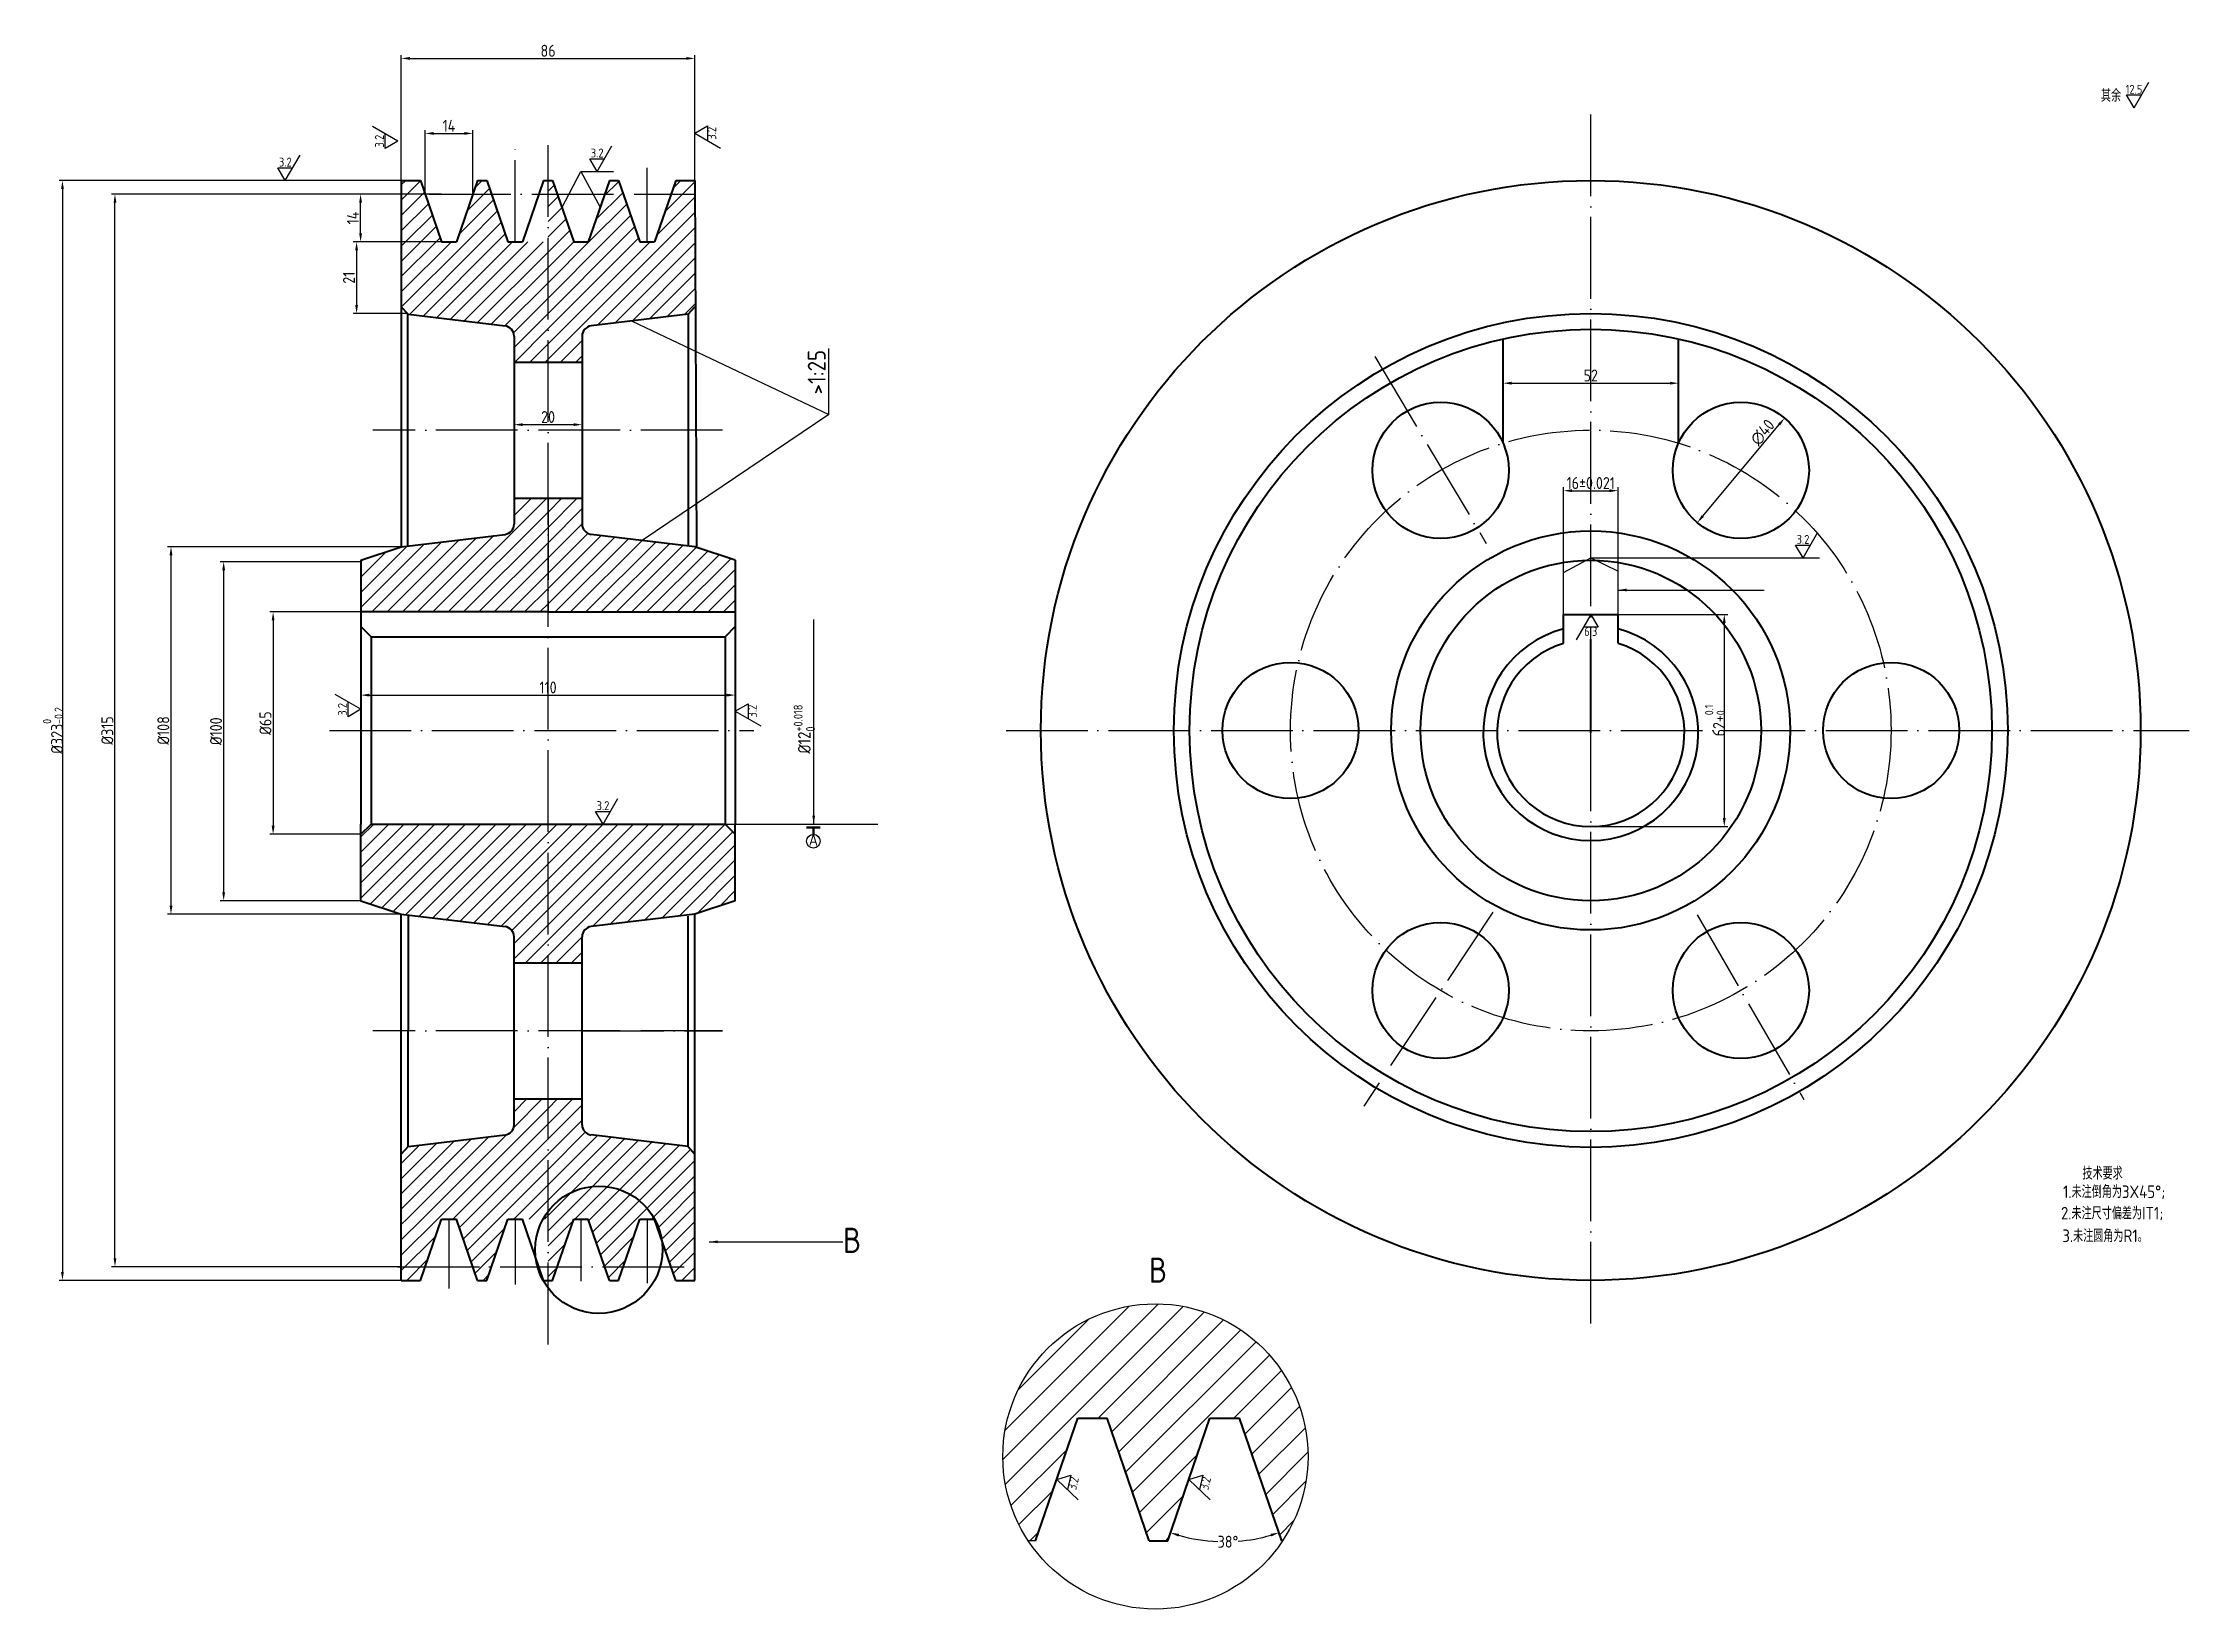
# Model space of a CAD drawing. Header units: inches. Extents: x -2 to 3041, y -7 to 551.
# Drawn here: x 2411 to 3041, y 91 to 551 of the extents above; entities outside this region: 1.
import ezdxf
from ezdxf.enums import TextEntityAlignment as Align

# ---------------------------------------------------------------- set-up
doc = ezdxf.new("R2010")
doc.units = ezdxf.units.IN
doc.header["$MEASUREMENT"] = 0
doc.linetypes.add('ACAD_ISO04W100', pattern=[30, 24, -3, 0, -3])
for name, color, linetype, lineweight in [('中心线层', 4, 'ACAD_ISO04W100', 25), ('文字层', 7, 'Continuous', 25), ('标注层', 3, 'Continuous', 25), ('粗实线', 7, 'Continuous', 40), ('粗实线层', 7, 'Continuous', 50), ('细实线', 5, 'Continuous', 9)]:
    doc.layers.add(name, color=color, linetype=linetype, lineweight=lineweight)
doc.styles.get("Standard").update_dxf_attribs({"font": 'gbenor.shx', "bigfont": 'gbcbig.shx'})
doc.styles.add('工程字', font='gbenor.shx', dxfattribs={"bigfont": 'gbcbig.shx'})
doc.dimstyles.new('GB-3.5$0', dxfattribs={"dimtxt": 3.5, "dimasz": 2.5, "dimexe": 1, "dimexo": 0, "dimgap": 0.5, "dimtad": 1, "dimtoh": 1, "dimdec": 0, "dimdsep": 46, "dimtxsty": 'Standard', "dimcen": 0, "dimadec": 0, "dimazin": 2, "dimtfac": 1, "dimtdec": 0, "dimtmove": 0, "dimatfit": 3, "dimfxl": 1, "dimarcsym": 0})
doc.dimstyles.new('GB-3.5$2', dxfattribs={"dimtxt": 3.5, "dimasz": 2.5, "dimexe": 1, "dimexo": 0, "dimgap": 0.5, "dimtad": 1, "dimtih": 1, "dimtoh": 1, "dimdec": 0, "dimdsep": 46, "dimtxsty": 'Standard', "dimcen": 0, "dimadec": 0, "dimazin": 2, "dimtfac": 1, "dimtdec": 0, "dimtmove": 0, "dimatfit": 3, "dimfxl": 1, "dimarcsym": 0})
doc.dimstyles.new('GB-3.5$3', dxfattribs={"dimtxt": 3.5, "dimasz": 2.5, "dimexe": 1, "dimexo": 0, "dimgap": 0.5, "dimtad": 1, "dimtoh": 1, "dimdec": 0, "dimdsep": 46, "dimtxsty": 'Standard', "dimcen": 0, "dimadec": 0, "dimazin": 2, "dimtfac": 1, "dimtdec": 0, "dimtmove": 0, "dimatfit": 0, "dimfxl": 1, "dimarcsym": 0})
doc.dimstyles.new('GB-3.5$7', dxfattribs={"dimtxt": 3.5, "dimasz": 2.5, "dimexe": 1, "dimexo": 0, "dimgap": 0.5, "dimtad": 1, "dimtoh": 1, "dimdec": 0, "dimdsep": 46, "dimtxsty": 'Standard', "dimcen": 0, "dimadec": 0, "dimazin": 2, "dimtfac": 1, "dimtdec": 0, "dimtmove": 0, "dimatfit": 3, "dimfxl": 1, "dimarcsym": 0})

# ---------------------------------------------------------------- blocks, each defined once
blk = doc.blocks.new('*D16')
at = {"layer": 'Defpoints', "color": 0}
for p in [(2536.78, 524.26), (2522.78, 506.42), (2536.78, 506.42)]:
    blk.add_point(p, dxfattribs=at)
at = {"layer": '标注层', "color": 0, "lineweight": -2}
for p, q in [((2522.78, 506.42), (2522.78, 525.26)), ((2525.28, 524.26), (2534.28, 524.26)), ((2536.78, 506.42), (2536.78, 525.26))]:
    blk.add_line(p, q, dxfattribs=at)
at = {"layer": '标注层', "color": 0}
for points in [[(2525.28, 524.68), (2525.28, 523.84), (2522.78, 524.26)], [(2534.28, 524.68), (2534.28, 523.84), (2536.78, 524.26)]]:
    blk.add_solid(points, dxfattribs=at)
at = {"layer": '标注层', "color": 0, "insert": (2529.78, 526.51), "char_height": 3.5, "attachment_point": 5}
blk.add_mtext('14', dxfattribs=at)
blk = doc.blocks.new('*D17')
at = {"layer": 'Defpoints', "color": 0}
for p in [(2503.82, 506.42), (2527.6, 506.42), (2527.6, 492.42)]:
    blk.add_point(p, dxfattribs=at)
at = {"layer": '标注层', "color": 0, "lineweight": -2}
for p, q in [((2527.6, 506.42), (2502.82, 506.42)), ((2503.82, 494.92), (2503.82, 503.92)), ((2527.6, 492.42), (2502.82, 492.42))]:
    blk.add_line(p, q, dxfattribs=at)
at = {"layer": '标注层', "color": 0}
for points in [[(2503.4, 503.92), (2504.24, 503.92), (2503.82, 506.42)], [(2503.4, 494.92), (2504.24, 494.92), (2503.82, 492.42)]]:
    blk.add_solid(points, dxfattribs=at)
at = {"layer": '标注层', "color": 0, "insert": (2501.57, 499.42), "char_height": 3.5, "attachment_point": 5, "rotation": 90}
blk.add_mtext('14', dxfattribs=at)
blk = doc.blocks.new('*D19')
at = {"layer": 'Defpoints', "color": 0}
for p in [(2922.05, 440.67), (2896.42, 409.96)]:
    blk.add_point(p, dxfattribs=at)
at = {"layer": '标注层', "color": 0, "lineweight": -2}
blk.add_line((2898.02, 411.87), (2920.45, 438.75), dxfattribs=at)
at = {"layer": '标注层', "color": 0}
for points in [[(2920.13, 439.01), (2920.77, 438.48), (2922.05, 440.67)], [(2897.7, 412.14), (2898.34, 411.61), (2896.42, 409.96)]]:
    blk.add_solid(points, dxfattribs=at)
at = {"layer": '标注层', "color": 0, "insert": (2915.61, 436.46), "char_height": 3.5, "attachment_point": 5, "rotation": 50.15449}
blk.add_mtext('∅40', dxfattribs=at)
blk = doc.blocks.new('*D20')
at = {"layer": 'Defpoints', "color": 0}
for p in [(2548.88, 437.13), (2568.88, 438.73), (2568.88, 438.73)]:
    blk.add_point(p, dxfattribs=at)
at = {"layer": '标注层', "color": 0, "lineweight": -2}
for p, q in [((2548.88, 437.13), (2548.88, 439.73)), ((2551.38, 438.73), (2566.38, 438.73)), ((2568.88, 438.73), (2568.88, 439.73))]:
    blk.add_line(p, q, dxfattribs=at)
at = {"layer": '标注层', "color": 0}
for points in [[(2551.38, 439.15), (2551.38, 438.32), (2548.88, 438.73)], [(2566.38, 439.15), (2566.38, 438.32), (2568.88, 438.73)]]:
    blk.add_solid(points, dxfattribs=at)
at = {"layer": '标注层', "color": 0, "insert": (2558.88, 440.98), "char_height": 3.5, "attachment_point": 5}
blk.add_mtext('20', dxfattribs=at)
blk = doc.blocks.new('*D22')
at = {"layer": 'Defpoints', "color": 0}
for p in [(2515.78, 492.42), (2502.64, 471.38), (2517.55, 471.38)]:
    blk.add_point(p, dxfattribs=at)
at = {"layer": '标注层', "color": 0, "lineweight": -2}
for p, q in [((2515.78, 492.42), (2501.64, 492.42)), ((2502.64, 489.92), (2502.64, 473.88)), ((2517.55, 471.38), (2501.64, 471.38))]:
    blk.add_line(p, q, dxfattribs=at)
at = {"layer": '标注层', "color": 0}
for points in [[(2502.23, 489.92), (2503.06, 489.92), (2502.64, 492.42)], [(2502.23, 473.88), (2503.06, 473.88), (2502.64, 471.38)]]:
    blk.add_solid(points, dxfattribs=at)
at = {"layer": '标注层', "color": 0, "insert": (2500.39, 481.9), "char_height": 3.5, "attachment_point": 5, "rotation": 90}
blk.add_mtext('21', dxfattribs=at)
blk = doc.blocks.new('*D23')
at = {"layer": 'Defpoints', "color": 0}
for p in [(2890.89, 450.91), (2839.37, 444.37), (2890.89, 444.37)]:
    blk.add_point(p, dxfattribs=at)
at = {"layer": '标注层', "color": 0, "lineweight": -2}
for p, q in [((2839.37, 444.37), (2839.37, 451.91)), ((2841.87, 450.91), (2888.39, 450.91)), ((2890.89, 444.37), (2890.89, 451.91))]:
    blk.add_line(p, q, dxfattribs=at)
at = {"layer": '标注层', "color": 0}
for points in [[(2841.87, 451.33), (2841.87, 450.5), (2839.37, 450.91)], [(2888.39, 451.33), (2888.39, 450.5), (2890.89, 450.91)]]:
    blk.add_solid(points, dxfattribs=at)
at = {"layer": '标注层', "color": 0, "insert": (2865.13, 453.16), "char_height": 3.5, "attachment_point": 5}
blk.add_mtext('52', dxfattribs=at)
blk = doc.blocks.new('*D39')
at = {"layer": 'Defpoints', "color": 0}
for p in [(2873.13, 419.34), (2857.13, 382.99), (2873.13, 382.99)]:
    blk.add_point(p, dxfattribs=at)
at = {"layer": '标注层', "color": 0, "lineweight": -2}
for p, q in [((2857.13, 382.99), (2857.13, 420.34)), ((2859.63, 419.34), (2870.63, 419.34)), ((2873.13, 382.99), (2873.13, 420.34))]:
    blk.add_line(p, q, dxfattribs=at)
at = {"layer": '标注层', "color": 0}
for points in [[(2859.63, 419.75), (2859.63, 418.92), (2857.13, 419.34)], [(2870.63, 419.75), (2870.63, 418.92), (2873.13, 419.34)]]:
    blk.add_solid(points, dxfattribs=at)
at = {"layer": '标注层', "color": 0, "insert": (2865.13, 421.59), "char_height": 3.5, "attachment_point": 5}
blk.add_mtext('16±0.021', dxfattribs=at)
blk = doc.blocks.new('*D40')
at = {"layer": 'Defpoints', "color": 0}
for p in [(2601.98, 546.29), (2515.78, 510.42), (2601.98, 510.42)]:
    blk.add_point(p, dxfattribs=at)
at = {"layer": '标注层', "color": 0, "lineweight": -2}
for p, q in [((2515.78, 510.42), (2515.78, 547.29)), ((2518.28, 546.29), (2599.48, 546.29)), ((2601.98, 510.42), (2601.98, 547.29))]:
    blk.add_line(p, q, dxfattribs=at)
at = {"layer": '标注层', "color": 0}
for points in [[(2518.28, 546.71), (2518.28, 545.88), (2515.78, 546.29)], [(2599.48, 546.71), (2599.48, 545.88), (2601.98, 546.29)]]:
    blk.add_solid(points, dxfattribs=at)
at = {"layer": '标注层', "color": 0, "insert": (2558.88, 548.54), "char_height": 3.5, "attachment_point": 5}
blk.add_mtext('86', dxfattribs=at)
blk = doc.blocks.new('*D41')
at = {"layer": 'Defpoints', "color": 0}
for p in [(2503.88, 383.72), (2478.12, 318.42), (2503.88, 318.42)]:
    blk.add_point(p, dxfattribs=at)
at = {"layer": '标注层', "color": 0, "lineweight": -2}
for p, q in [((2503.88, 383.72), (2477.12, 383.72)), ((2478.12, 381.22), (2478.12, 320.92)), ((2503.88, 318.42), (2477.12, 318.42))]:
    blk.add_line(p, q, dxfattribs=at)
at = {"layer": '标注层', "color": 0}
for points in [[(2477.71, 381.22), (2478.54, 381.22), (2478.12, 383.72)], [(2477.71, 320.92), (2478.54, 320.92), (2478.12, 318.42)]]:
    blk.add_solid(points, dxfattribs=at)
at = {"layer": '标注层', "color": 0, "insert": (2475.87, 351.07), "char_height": 3.5, "attachment_point": 5, "rotation": 90}
blk.add_mtext('%%C65', dxfattribs=at)
blk = doc.blocks.new('*D42')
at = {"layer": 'Defpoints', "color": 0}
for p in [(2503.88, 398.46), (2463.6, 298.92), (2503.88, 298.92)]:
    blk.add_point(p, dxfattribs=at)
at = {"layer": '标注层', "color": 0, "lineweight": -2}
for p, q in [((2503.88, 398.46), (2462.6, 398.46)), ((2463.6, 395.96), (2463.6, 301.42)), ((2503.88, 298.92), (2462.6, 298.92))]:
    blk.add_line(p, q, dxfattribs=at)
at = {"layer": '标注层', "color": 0}
for points in [[(2463.18, 395.96), (2464.02, 395.96), (2463.6, 398.46)], [(2463.18, 301.42), (2464.02, 301.42), (2463.6, 298.92)]]:
    blk.add_solid(points, dxfattribs=at)
at = {"layer": '标注层', "color": 0, "insert": (2461.35, 348.69), "char_height": 3.5, "attachment_point": 5, "rotation": 90}
blk.add_mtext('%%C100', dxfattribs=at)
blk = doc.blocks.new('*D43')
at = {"layer": 'Defpoints', "color": 0}
for p in [(2515.78, 402.88), (2448.13, 294.97), (2515.78, 294.97)]:
    blk.add_point(p, dxfattribs=at)
at = {"layer": '标注层', "color": 0, "lineweight": -2}
for p, q in [((2515.78, 402.88), (2447.13, 402.88)), ((2448.13, 400.38), (2448.13, 297.47)), ((2515.78, 294.97), (2447.13, 294.97))]:
    blk.add_line(p, q, dxfattribs=at)
at = {"layer": '标注层', "color": 0}
for points in [[(2447.72, 400.38), (2448.55, 400.38), (2448.13, 402.88)], [(2447.72, 297.47), (2448.55, 297.47), (2448.13, 294.97)]]:
    blk.add_solid(points, dxfattribs=at)
at = {"layer": '标注层', "color": 0, "insert": (2445.88, 348.92), "char_height": 3.5, "attachment_point": 5, "rotation": 90}
blk.add_mtext('%%C108', dxfattribs=at)
blk = doc.blocks.new('*D44')
at = {"layer": 'Defpoints', "color": 0}
for p in [(2431.68, 506.42), (2515.78, 506.42), (2515.78, 191.42)]:
    blk.add_point(p, dxfattribs=at)
at = {"layer": '标注层', "color": 0, "lineweight": -2}
for p, q in [((2515.78, 506.42), (2430.68, 506.42)), ((2431.68, 193.92), (2431.68, 503.92)), ((2515.78, 191.42), (2430.68, 191.42))]:
    blk.add_line(p, q, dxfattribs=at)
at = {"layer": '标注层', "color": 0}
for points in [[(2431.27, 503.92), (2432.1, 503.92), (2431.68, 506.42)], [(2431.27, 193.92), (2432.1, 193.92), (2431.68, 191.42)]]:
    blk.add_solid(points, dxfattribs=at)
at = {"layer": '标注层', "color": 0, "insert": (2429.43, 348.92), "char_height": 3.5, "attachment_point": 5, "rotation": 90}
blk.add_mtext('%%C315', dxfattribs=at)
blk = doc.blocks.new('*D45')
at = {"layer": 'Defpoints', "color": 0}
for p in [(2515.78, 510.42), (2416.25, 187.42), (2515.78, 187.42)]:
    blk.add_point(p, dxfattribs=at)
at = {"layer": '标注层', "color": 0, "lineweight": -2}
for p, q in [((2515.78, 510.42), (2415.25, 510.42)), ((2416.25, 507.92), (2416.25, 189.92)), ((2515.78, 187.42), (2415.25, 187.42))]:
    blk.add_line(p, q, dxfattribs=at)
at = {"layer": '标注层', "color": 0}
for points in [[(2415.84, 507.92), (2416.67, 507.92), (2416.25, 510.42)], [(2415.84, 189.92), (2416.67, 189.92), (2416.25, 187.42)]]:
    blk.add_solid(points, dxfattribs=at)
at = {"layer": '标注层', "color": 0, "insert": (2413.46, 348.92), "char_height": 3.5, "attachment_point": 5, "rotation": 90}
blk.add_mtext('%%C323{\\H0.7x;\\S0^ -0.2;}', dxfattribs=at)
blk = doc.blocks.new('*D46')
at = {"layer": 'Defpoints', "color": 0}
for p in [(2613.88, 359.3), (2503.88, 348.92), (2613.88, 348.92)]:
    blk.add_point(p, dxfattribs=at)
at = {"layer": '标注层', "color": 0, "lineweight": -2}
for p, q in [((2503.88, 348.92), (2503.88, 360.3)), ((2506.38, 359.3), (2611.38, 359.3)), ((2613.88, 348.92), (2613.88, 360.3))]:
    blk.add_line(p, q, dxfattribs=at)
at = {"layer": '标注层', "color": 0}
for points in [[(2506.38, 359.71), (2506.38, 358.88), (2503.88, 359.3)], [(2611.38, 359.71), (2611.38, 358.88), (2613.88, 359.3)]]:
    blk.add_solid(points, dxfattribs=at)
at = {"layer": '标注层', "color": 0, "insert": (2558.88, 361.55), "char_height": 3.5, "attachment_point": 5}
blk.add_mtext('110', dxfattribs=at)
blk = doc.blocks.new('*D49')
at = {"layer": 'Defpoints', "color": 0}
for p in [(2865.13, 382.99), (2865.13, 320.69), (2904.34, 320.69)]:
    blk.add_point(p, dxfattribs=at)
at = {"layer": '标注层', "color": 0, "lineweight": -2}
for p, q in [((2865.13, 382.99), (2905.34, 382.99)), ((2904.34, 380.49), (2904.34, 323.19)), ((2865.13, 320.69), (2905.34, 320.69))]:
    blk.add_line(p, q, dxfattribs=at)
at = {"layer": '标注层', "color": 0}
for points in [[(2903.92, 380.49), (2904.76, 380.49), (2904.34, 382.99)], [(2903.92, 323.19), (2904.76, 323.19), (2904.34, 320.69)]]:
    blk.add_solid(points, dxfattribs=at)
at = {"layer": '标注层', "color": 0, "insert": (2901.59, 351.84), "char_height": 3.5, "attachment_point": 5, "rotation": 90}
blk.add_mtext('62+{\\H0.7x;\\S0.1^ 0;}', dxfattribs=at)
blk = doc.blocks.new('粗糙度')
at = {"layer": '标注层'}
for p, q in [((0, 0), (4.33, 7.5)), ((0, 0), (-2.17, 3.75)), ((-2.17, 3.75), (2.17, 3.75))]:
    blk.add_line(p, q, dxfattribs=at)
at = {"layer": '文字层'}
blk.add_attdef('3.2', text='', height=2.62, dxfattribs=at).set_placement((0, 5.42), align=Align.MIDDLE_CENTER)
blk = doc.blocks.new('左粗糙度')
at = {"layer": '标注层'}
for p, q in [((-1, -1, -1), (-8.5, 3.33, -1)), ((-4.75, -3.17, -1), (-4.75, 1.17, -1)), ((-1, -1, -1), (-4.75, -3.17, -1))]:
    blk.add_line(p, q, dxfattribs=at)
at = {"layer": '文字层'}
blk.add_attdef('3.2', text='', height=2.62, rotation=90, dxfattribs=at).set_placement((-6.42, -1, -1), align=Align.MIDDLE_CENTER)
blk = doc.blocks.new('右粗糙度')
at = {"layer": '标注层'}
for p, q in [((0, 0), (3.75, 2.17)), ((3.75, 2.17), (3.75, -2.17)), ((0, 0), (7.5, -4.33))]:
    blk.add_line(p, q, dxfattribs=at)
at = {"layer": '文字层'}
blk.add_attdef('3.2', text='', height=2.62, rotation=90, dxfattribs=at).set_placement((4.99, 0), align=Align.MIDDLE_CENTER)
blk = doc.blocks.new('下基准')
at = {"layer": '标注层'}
blk.add_circle((0, -5), 2, dxfattribs=at)
at = {"layer": '粗实线层'}
for p, q in [((2, -1), (-2, -1)), ((0, -3), (0, -1))]:
    blk.add_line(p, q, dxfattribs=at)
at = {"layer": '文字层'}
blk.add_attdef('A', text='', height=3.5, dxfattribs=at).set_placement((0, -4.56), align=Align.MIDDLE_CENTER)
blk = doc.blocks.new('反粗糙度')
at = {"layer": '标注层'}
for p, q in [((0, 0), (-4.33, -7.5)), ((0, 0), (2.17, -3.75)), ((2.17, -3.75), (-2.17, -3.75))]:
    blk.add_line(p, q, dxfattribs=at)
at = {"layer": '文字层'}
blk.add_attdef('3.2', text='', height=2.62, dxfattribs=at).set_placement((0, -4.99), align=Align.MIDDLE_CENTER)
blk = doc.blocks.new('*D56')
at = {"layer": 'Defpoints', "color": 0}
for p in [(2753.27, 146.96), (2761.99, 146.96), (2740.87, 110.96), (2752.23, 110.96), (2774.38, 110.96)]:
    blk.add_point(p, dxfattribs=at)
at = {"layer": '粗实线', "color": 0, "lineweight": -2}
for start, end in [(253.92618, 267.62737), (274.60632, 286.07382)]:
    blk.add_arc((2757.63, 159.62), 48.96, start, end, dxfattribs=at)
at = {"layer": '粗实线', "color": 0}
for points in [[(2743.95, 112.18), (2744.2, 112.97), (2741.69, 113.33)], [(2771.06, 112.97), (2771.31, 112.18), (2773.57, 113.33)]]:
    blk.add_solid(points, dxfattribs=at)
at = {"layer": '粗实线', "color": 0, "insert": (2758.58, 110.67), "char_height": 3.5, "attachment_point": 5}
blk.add_mtext('38°', dxfattribs=at)

msp = doc.modelspace()

# ---------------------------------------------------------------- hatches: boundary and pattern name
at = {"layer": '细实线'}
h = msp.add_hatch(dxfattribs=at)
h.set_pattern_fill('ANSI31', color=256, scale=45, style=0)
h.set_pattern_definition([(45, (2692.449, 110.9585), (-3.97748, 3.97748), [])])
h.paths.add_polyline_path([(2753.27, 146.96), (2761.99, 146.96), (2774.38, 110.96), (2774.63, 110.96, 0.147282), (2782.09, 135.7, 1), (2692.45, 135.7, 0.147304), (2699.9, 110.96), (2702.07, 110.96), (2714.47, 146.96), (2723.05, 146.96), (2735.44, 110.96), (2740.87, 110.96)])

# ---------------------------------------------------------------- linework, layer by layer
at = {"layer": '中心线层'}
for p, q in [((2865.13, 174.72), (2865.13, 531.99)), ((2549.21, 492.42), (2549.21, 519.6)), ((2558.88, 168.63), (2558.88, 520.77)), ((2587.98, 492.42), (2587.98, 514.16)), ((2523.98, 506.42), (2601.98, 506.42)), ((2801.7, 458.78), (2834.41, 403.85)), ((2610.13, 437.13), (2507.39, 437.13)), ((2558.88, 417.13), (2558.88, 383.72)), ((2494.67, 348.92), (2619.3, 348.92)), ((2693.39, 348.92), (3040.86, 348.92)), ((2836.33, 295.51), (2798.45, 238.61)), ((2896.41, 294.74), (2927.7, 240.56)), ((2610.13, 260.72), (2507.39, 260.72)), ((2568.88, 260.72), (2610.13, 260.72)), ((2529.78, 205.42), (2529.78, 185.06)), ((2549.21, 205.42), (2549.21, 186.24)), ((2568.54, 205.42), (2568.54, 187.23)), ((2587.98, 205.42), (2587.98, 186.62)), ((2514.7, 191.42), (2601.98, 191.42))]:
    msp.add_line(p, q, dxfattribs=at)
msp.add_circle((2865.13, 348.92), 88.2, dxfattribs=at)
at = {"layer": '标注层'}
for p, q in [((2562.95, 502.43), (2568.46, 513.08)), ((2568.46, 513.08), (2574.2, 502.61)), ((2568.46, 513.08), (2578.12, 513.08)), ((2583.57, 469.17), (2641.3, 441.68)), ((2641.3, 441.68), (2641.3, 461.08)), ((2641.3, 441.68), (2586.48, 404.73)), ((2857.13, 395.31), (2865.13, 399.62)), ((2865.13, 399.62), (2873.13, 395.7)), ((2865.13, 399.62), (2932.27, 399.62)), ((2588.88, 376.42), (2588.88, 376.42)), ((2610.88, 321.42), (2655.74, 321.42)), ((2702.07, 110.96), (2699.9, 110.96))]:
    msp.add_line(p, q, dxfattribs=at)
msp.add_circle((2737.27, 135.7), 44.82, dxfattribs=at)
at = {"layer": '粗实线'}
for p, q in [((2515.78, 510.42), (2521.4, 510.42)), ((2515.78, 510.42), (2515.78, 402.88)), ((2521.4, 510.42), (2527.6, 492.42)), ((2538.16, 510.42), (2531.96, 492.42)), ((2538.16, 510.42), (2540.87, 510.42)), ((2540.87, 510.42), (2547.07, 492.42)), ((2557.56, 510.42), (2551.36, 492.42)), ((2557.56, 510.42), (2560.2, 510.42)), ((2560.2, 510.42), (2566.4, 492.42)), ((2576.89, 510.42), (2570.69, 492.42)), ((2576.89, 510.42), (2579.6, 510.42)), ((2579.6, 510.42), (2585.8, 492.42)), ((2596.36, 510.42), (2590.16, 492.42)), ((2596.36, 510.42), (2601.98, 510.42)), ((2601.98, 510.42), (2602.44, 402.73)), ((2527.6, 492.42), (2531.96, 492.42)), ((2547.07, 492.42), (2551.36, 492.42)), ((2566.4, 492.42), (2570.69, 492.42)), ((2585.8, 492.42), (2590.16, 492.42)), ((2517.76, 471.14), (2515.78, 473.38)), ((2599.99, 471.14), (2601.98, 473.38)), ((2517.55, 471.38), (2517.55, 403.01)), ((2517.76, 471.14), (2546.24, 467.73)), ((2599.99, 471.14), (2571.52, 467.73)), ((2599.99, 471.14), (2599.99, 403.12)), ((2548.88, 464.75), (2548.88, 409.5)), ((2568.88, 464.75), (2568.88, 409.5)), ((2839.37, 433.28), (2839.37, 463.89)), ((2890.89, 433.28), (2890.89, 463.89)), ((2548.88, 457.13), (2568.88, 457.13)), ((2548.88, 417.13), (2568.88, 417.13)), ((2515.78, 402.88), (2546.24, 406.52)), ((2601.98, 402.88), (2571.52, 406.52)), ((2503.88, 398.92), (2515.78, 402.88)), ((2503.88, 398.92), (2503.88, 379.42)), ((2613.88, 398.92), (2601.98, 402.88)), ((2613.88, 398.92), (2613.88, 376.42)), ((2558.88, 383.72), (2503.88, 383.72)), ((2503.88, 379.42), (2506.88, 376.42)), ((2503.88, 379.42), (2503.88, 376.42)), ((2558.88, 383.72), (2613.88, 383.72)), ((2613.88, 379.42), (2610.88, 376.42)), ((2857.13, 374.51), (2857.13, 382.99)), ((2857.13, 382.99), (2873.13, 382.99)), ((2873.13, 374.51), (2873.13, 382.99)), ((2503.88, 376.42), (2503.88, 321.42)), ((2506.88, 376.42), (2610.88, 376.42)), ((2506.88, 376.42), (2506.88, 321.42)), ((2610.88, 376.42), (2610.91, 321.39)), ((2613.88, 376.42), (2613.88, 321.42)), ((2865.13, 348.19), (2865.13, 375.69)), ((2503.88, 298.92), (2503.88, 321.42)), ((2503.88, 318.42), (2506.88, 321.42)), ((2506.88, 321.42), (2610.88, 321.42)), ((2613.88, 318.42), (2610.88, 321.42)), ((2613.88, 298.92), (2613.88, 321.42)), ((2503.88, 298.92), (2515.78, 294.97)), ((2613.88, 298.92), (2601.98, 294.97)), ((2515.78, 294.97), (2546.24, 291.32)), ((2515.78, 224.47), (2515.78, 294.97)), ((2517.76, 226.71), (2517.88, 294.72)), ((2601.98, 294.97), (2571.52, 291.32)), ((2599.99, 226.71), (2599.99, 294.42)), ((2601.98, 224.47), (2601.98, 294.97)), ((2548.88, 233.09), (2548.88, 288.34)), ((2568.88, 233.09), (2568.88, 288.34)), ((2548.88, 280.72), (2568.88, 280.72)), ((2548.88, 240.72), (2568.88, 240.72)), ((2517.76, 226.71), (2546.24, 230.12)), ((2599.99, 226.71), (2571.52, 230.12)), ((2517.76, 226.71), (2515.78, 224.47)), ((2515.78, 187.42), (2515.78, 224.47)), ((2599.99, 226.71), (2601.98, 224.47)), ((2601.98, 187.42), (2601.98, 224.47)), ((2521.4, 187.42), (2527.6, 205.42)), ((2527.6, 205.42), (2531.96, 205.42)), ((2538.16, 187.42), (2531.96, 205.42)), ((2540.87, 187.42), (2547.07, 205.42)), ((2547.07, 205.42), (2551.36, 205.42)), ((2557.56, 187.42), (2551.36, 205.42)), ((2560.2, 187.42), (2566.4, 205.42)), ((2566.4, 205.42), (2570.69, 205.42)), ((2576.89, 187.42), (2570.69, 205.42)), ((2579.6, 187.42), (2585.8, 205.42)), ((2585.8, 205.42), (2590.16, 205.42)), ((2596.36, 187.42), (2590.16, 205.42)), ((2515.78, 187.42), (2521.4, 187.42)), ((2538.16, 187.42), (2540.87, 187.42)), ((2557.56, 187.42), (2560.2, 187.42)), ((2576.89, 187.42), (2579.6, 187.42)), ((2596.36, 187.42), (2601.98, 187.42)), ((2702.07, 110.96), (2714.47, 146.96)), ((2714.47, 146.96), (2723.05, 146.96)), ((2735.44, 110.96), (2723.05, 146.96)), ((2740.87, 110.96), (2753.27, 146.96)), ((2753.27, 146.96), (2761.99, 146.96)), ((2774.38, 110.96), (2761.99, 146.96)), ((2735.44, 110.96), (2740.87, 110.96)), ((2774.38, 110.96), (2774.59, 110.96))]:
    msp.add_line(p, q, dxfattribs=at)
for centre, radius in [((2865.13, 348.92), 161.5), ((2865.13, 348.92), 122.45), ((2865.13, 348.92), 117.82), ((2821.03, 425.31), 20), ((2909.23, 425.31), 20), ((2865.13, 348.92), 58.59), ((2865.13, 348.92), 50), ((2776.93, 348.92), 20), ((2953.34, 348.92), 20), ((2821.03, 272.54), 20), ((2909.23, 272.54), 20), ((2573.79, 196.42), 18.68)]:
    msp.add_circle(centre, radius, dxfattribs=at)
for centre, radius, start, end in [((2545.88, 464.75), 3, 0, 83.17341), ((2571.88, 464.75), 3, 96.82659, 180), ((2545.88, 409.5), 3, 276.82659, 0), ((2571.88, 409.5), 3, 180, 263.17341), ((2865.13, 348.19), 31.59, 104.67186, 75.32814), ((2865.13, 348.19), 27.5, 106.91239, 73.08761), ((2545.88, 288.34), 3, 0, 83.17341), ((2571.88, 288.34), 3, 96.82659, 180), ((2545.88, 233.09), 3, 276.82659, 0), ((2571.88, 233.09), 3, 180, 263.17341)]:
    msp.add_arc(centre, radius, start, end, dxfattribs=at)
at = {"layer": '细实线'}
for p, q in [((2515.78, 509.14), (2517.06, 510.42)), ((2515.78, 504.65), (2521.44, 510.31)), ((2515.78, 500.16), (2522.59, 506.97)), ((2532.73, 494.66), (2542.82, 504.76)), ((2535.09, 501.51), (2541.67, 508.1)), ((2537.44, 508.36), (2539.51, 510.42)), ((2558.88, 507.34), (2560.65, 509.11)), ((2558.88, 502.85), (2561.8, 505.77)), ((2572.93, 498.94), (2580.83, 506.85)), ((2575.29, 505.79), (2579.68, 510.19)), ((2590.84, 494.4), (2601.98, 505.54)), ((2593.2, 501.25), (2601.98, 510.03)), ((2595.55, 508.1), (2597.88, 510.42)), ((2515.78, 495.67), (2523.74, 503.63)), ((2517.02, 492.42), (2524.89, 500.29)), ((2534.98, 492.42), (2543.97, 501.42)), ((2539.47, 492.42), (2545.12, 498.08)), ((2558.88, 498.36), (2562.95, 502.43)), ((2558.88, 493.87), (2564.1, 499.09)), ((2570.9, 492.42), (2581.98, 503.51)), ((2575.39, 492.42), (2583.13, 500.17)), ((2593.35, 492.42), (2601.98, 501.05)), ((2515.78, 491.18), (2517.02, 492.42)), ((2515.78, 486.69), (2521.51, 492.42)), ((2515.78, 482.2), (2526, 492.42)), ((2515.78, 477.71), (2530.49, 492.42)), ((2515.78, 473.22), (2534.98, 492.42)), ((2518.14, 471.09), (2539.47, 492.42)), ((2521.51, 492.42), (2526.04, 496.95)), ((2522.15, 470.61), (2543.96, 492.42)), ((2526, 492.42), (2527.19, 493.61)), ((2526.16, 470.13), (2548.45, 492.42)), ((2530.17, 469.65), (2552.94, 492.42)), ((2534.18, 469.17), (2557.43, 492.42)), ((2543.96, 492.42), (2546.27, 494.74)), ((2558.88, 489.38), (2561.92, 492.42)), ((2558.88, 484.89), (2566.41, 492.42)), ((2558.88, 480.4), (2570.9, 492.42)), ((2558.88, 475.91), (2575.39, 492.42)), ((2558.88, 471.42), (2579.88, 492.42)), ((2558.88, 466.93), (2584.37, 492.42)), ((2558.88, 462.44), (2588.86, 492.42)), ((2558.88, 457.95), (2593.35, 492.42)), ((2561.92, 492.42), (2565.25, 495.75)), ((2573.37, 467.95), (2597.84, 492.42)), ((2578.47, 468.56), (2601.98, 492.07)), ((2579.88, 492.42), (2584.28, 496.83)), ((2584.37, 492.42), (2585.43, 493.48)), ((2597.84, 492.42), (2601.98, 496.56)), ((2538.19, 468.69), (2558.88, 489.38)), ((2583.57, 469.17), (2601.98, 487.58)), ((2542.2, 468.21), (2558.88, 484.89)), ((2546.21, 467.73), (2558.88, 480.4)), ((2588.67, 469.79), (2601.98, 483.09)), ((2548.71, 465.74), (2558.88, 475.91)), ((2593.78, 470.4), (2601.98, 478.6)), ((2598.88, 471.01), (2601.98, 474.11)), ((2548.88, 461.42), (2558.88, 471.42)), ((2549.08, 457.13), (2558.88, 466.93)), ((2553.57, 457.13), (2558.88, 462.44)), ((2562.55, 457.13), (2568.88, 463.46)), ((2558.06, 457.13), (2558.88, 457.95)), ((2567.04, 457.13), (2568.88, 458.97)), ((2525.06, 383.72), (2558.47, 417.13)), ((2548.88, 416.52), (2549.49, 417.13)), ((2548.88, 412.03), (2553.98, 417.13)), ((2558.88, 413.05), (2562.96, 417.13)), ((2558.88, 408.56), (2567.45, 417.13)), ((2529.55, 383.72), (2558.88, 413.05)), ((2558.88, 404.07), (2568.88, 414.07)), ((2503.88, 384.99), (2522.58, 403.69)), ((2507.1, 383.72), (2527.68, 404.3)), ((2511.59, 383.72), (2532.78, 404.91)), ((2516.08, 383.72), (2537.88, 405.52)), ((2520.57, 383.72), (2542.98, 406.13)), ((2534.04, 383.72), (2558.88, 408.56)), ((2538.53, 383.72), (2558.88, 404.07)), ((2558.88, 399.58), (2568.88, 409.58)), ((2558.88, 395.09), (2570.59, 406.8)), ((2558.88, 390.6), (2574.45, 406.17)), ((2558.88, 386.11), (2578.46, 405.69)), ((2560.98, 383.72), (2582.47, 405.21)), ((2565.47, 383.72), (2586.48, 404.73)), ((2569.96, 383.72), (2590.49, 404.25)), ((2574.45, 383.72), (2594.5, 403.77)), ((2503.88, 389.48), (2517.48, 403.08)), ((2503.88, 393.97), (2511.3, 401.39)), ((2503.88, 398.46), (2504.57, 399.15)), ((2543.02, 383.72), (2558.88, 399.58)), ((2578.94, 383.72), (2598.51, 403.29)), ((2583.44, 383.72), (2602.44, 402.73)), ((2587.93, 383.72), (2605.81, 401.61)), ((2592.42, 383.72), (2609.18, 400.49)), ((2596.91, 383.72), (2612.55, 399.37)), ((2547.51, 383.72), (2558.88, 395.09)), ((2601.4, 383.72), (2613.88, 396.21)), ((2605.89, 383.72), (2613.88, 391.72)), ((2552, 383.72), (2558.88, 390.6)), ((2556.49, 383.72), (2558.88, 386.11)), ((2610.38, 383.72), (2613.88, 387.23)), ((2503.88, 317.64), (2507.66, 321.42)), ((2503.88, 313.15), (2512.15, 321.42)), ((2503.88, 308.66), (2516.64, 321.42)), ((2503.88, 304.17), (2521.14, 321.42)), ((2503.88, 299.68), (2525.63, 321.42)), ((2506.68, 297.99), (2530.12, 321.42)), ((2510.05, 296.87), (2534.61, 321.42)), ((2513.42, 295.75), (2539.1, 321.42)), ((2516.99, 294.82), (2543.59, 321.42)), ((2521, 294.34), (2548.08, 321.42)), ((2525.01, 293.86), (2552.57, 321.42)), ((2529.02, 293.38), (2557.06, 321.42)), ((2533.03, 292.9), (2558.88, 318.76)), ((2558.88, 318.76), (2561.55, 321.42)), ((2558.88, 314.27), (2566.04, 321.42)), ((2558.88, 309.78), (2570.53, 321.42)), ((2558.88, 305.29), (2575.02, 321.42)), ((2558.88, 300.8), (2579.51, 321.42)), ((2558.88, 296.31), (2584, 321.42)), ((2558.88, 291.81), (2588.49, 321.42)), ((2558.88, 287.32), (2592.98, 321.42)), ((2558.88, 282.83), (2597.47, 321.42)), ((2571.9, 291.37), (2601.96, 321.42)), ((2577, 291.98), (2606.45, 321.42)), ((2582.1, 292.59), (2610.91, 321.39)), ((2587.2, 293.2), (2613.15, 319.15)), ((2592.31, 293.81), (2613.88, 315.38)), ((2537.04, 292.42), (2558.88, 314.27)), ((2541.05, 291.94), (2558.88, 309.78)), ((2597.41, 294.42), (2613.88, 310.89)), ((2545.06, 291.46), (2558.88, 305.29)), ((2602.68, 295.2), (2613.88, 306.4)), ((2548.26, 290.17), (2558.88, 300.8)), ((2548.88, 286.31), (2558.88, 296.31)), ((2609.4, 297.44), (2613.88, 301.91)), ((2548.88, 281.81), (2558.88, 291.81)), ((2552.27, 280.72), (2558.88, 287.32)), ((2561.25, 280.72), (2568.88, 288.34)), ((2565.74, 280.72), (2568.88, 283.85)), ((2556.76, 280.72), (2558.88, 282.83)), ((2548.78, 232.32), (2557.17, 240.72)), ((2548.88, 236.91), (2552.68, 240.72)), ((2558.88, 237.93), (2561.66, 240.72)), ((2558.88, 233.44), (2566.15, 240.72)), ((2526.37, 205.42), (2558.88, 237.93)), ((2530.86, 205.42), (2558.88, 233.44)), ((2558.88, 228.95), (2568.88, 238.95)), ((2558.88, 224.46), (2568.88, 234.46)), ((2515.78, 208.3), (2536.41, 228.94)), ((2515.78, 212.79), (2531.31, 228.33)), ((2515.78, 217.28), (2526.21, 227.72)), ((2515.78, 221.77), (2521.11, 227.11)), ((2517.39, 205.42), (2541.51, 229.55)), ((2521.88, 205.42), (2546.65, 230.19)), ((2535.35, 205.42), (2558.88, 228.95)), ((2558.88, 219.97), (2569.82, 230.91)), ((2558.88, 215.48), (2573.3, 229.9)), ((2558.88, 210.99), (2577.31, 229.42)), ((2558.88, 206.5), (2581.32, 228.94)), ((2562.29, 205.42), (2585.33, 228.46)), ((2566.78, 205.42), (2589.34, 227.98)), ((2571.27, 205.42), (2593.35, 227.5)), ((2575.76, 205.42), (2597.36, 227.02)), ((2539.84, 205.42), (2558.88, 224.46)), ((2580.25, 205.42), (2600.72, 225.89)), ((2584.74, 205.42), (2601.98, 222.66)), ((2544.33, 205.42), (2558.88, 219.97)), ((2548.82, 205.42), (2558.88, 215.48)), ((2589.23, 205.42), (2601.98, 218.17)), ((2553.31, 205.42), (2558.88, 210.99)), ((2593.72, 205.42), (2601.98, 213.68)), ((2598.21, 205.42), (2601.98, 209.19)), ((2515.78, 203.81), (2517.39, 205.42)), ((2515.78, 199.32), (2521.88, 205.42)), ((2515.78, 194.83), (2526.37, 205.42)), ((2532.83, 202.9), (2535.35, 205.42)), ((2533.98, 199.56), (2539.84, 205.42)), ((2535.13, 196.22), (2544.33, 205.42)), ((2536.28, 192.88), (2546.15, 202.75)), ((2557.8, 205.42), (2558.88, 206.5)), ((2558.88, 202.01), (2562.29, 205.42)), ((2558.88, 197.52), (2566.2, 204.84)), ((2570.84, 204.99), (2571.27, 205.42)), ((2571.99, 201.65), (2575.76, 205.42)), ((2573.14, 198.31), (2580.25, 205.42)), ((2574.29, 194.97), (2584.74, 205.42)), ((2591.07, 202.77), (2593.72, 205.42)), ((2592.22, 199.43), (2598.21, 205.42)), ((2593.37, 196.09), (2601.98, 204.7)), ((2515.78, 190.34), (2525.89, 200.45)), ((2537.43, 189.54), (2543.79, 195.91)), ((2558.88, 193.03), (2563.84, 197.99)), ((2575.44, 191.63), (2584, 200.19)), ((2594.52, 192.75), (2601.98, 200.21)), ((2595.67, 189.41), (2601.98, 195.72)), ((2517.35, 187.42), (2523.53, 193.6)), ((2558.88, 188.54), (2561.48, 191.15)), ((2576.59, 188.29), (2581.64, 193.34)), ((2598.17, 187.42), (2601.98, 191.23)), ((2539.8, 187.42), (2541.43, 189.06))]:
    msp.add_line(p, q, dxfattribs=at)

# ---------------------------------------------------------------- block references
at = {"layer": '标注层'}
for name, p, values in [('粗糙度', (3024.68, 531.8), {'3.2': '12.5'}), ('左粗糙度', (2515.78, 523), {'3.2': '3.2'}), ('右粗糙度', (2601.98, 524.31), {'3.2': '3.2'}), ('粗糙度', (2481.71, 510.42), {'3.2': '3.2'}), ('粗糙度', (2573.29, 513.08), {'3.2': '3.2'}), ('粗糙度', (2927.47, 399.62), {'3.2': '3.2'}), ('反粗糙度', (2865.13, 382.99), {'3.2': '6.3'}), ('左粗糙度', (2504.88, 356.13, 1), {'3.2': '3.2'}), ('右粗糙度', (2613.88, 354.61), {'3.2': '3.2'}), ('粗糙度', (2575.02, 321.42), {'3.2': '3.2'}), ('下基准', (2636.8, 321.39), {'A': 'A'}), ('下基准', (0, 0), {'A': 'A'})]:
    msp.add_blockref(name, p, dxfattribs=at).add_auto_attribs(values)
at = {"layer": '粗实线', "rotation": 346.6147484889046}
for p in [(2708.27, 128.96), (2747.07, 128.96)]:
    msp.add_blockref('右粗糙度', p, dxfattribs=at).add_auto_attribs({'3.2': '3.2'})

# ---------------------------------------------------------------- texts
at = {"layer": '文字层', "char_height": 3.7, "attachment_point": 4, "style": '工程字'}
for s, insert, width in [('技术要求', (3009.53, 218.87), 165.4498), ('1.未注倒角为3X45%%D;', (3003.84, 213.31), 143.3209), ('2.未注尺寸偏差为IT1;', (3003.24, 207.01), 88.1126), ('3.未注圆角为R1。', (3003.64, 200.5), 70.0817)]:
    msp.add_mtext(s, dxfattribs=dict(at, insert=insert, width=width))
at = {"layer": '标注层', "insert": (3017.93, 535.39), "char_height": 3.7, "width": 11.3992, "attachment_point": 5, "style": '工程字'}
msp.add_mtext('其余', dxfattribs=at)
at = {"layer": '标注层', "attachment_point": 1, "rotation": 90}
for s, insert, char_height, width in [('>1:25', (2635.15, 447.64), 5.25, 26.8304), ('\\A1;%%C12{\\H0.7x;\\S+0.018^ 0;}', (2631.04, 342.12), 3.7, 13.5117)]:
    msp.add_mtext(s, dxfattribs=dict(at, insert=insert, char_height=char_height, width=width))
at = {"layer": '粗实线', "char_height": 7.4, "width": 26.0211, "attachment_point": 5}
for insert in [(2648.18, 199.19), (2738.04, 190.42)]:
    msp.add_mtext('B', dxfattribs=dict(at, insert=insert))

# ---------------------------------------------------------------- dimensions: what is measured, and where the dimension line sits
at = {"layer": '标注层'}
for base, p1, p2, picture, middle in [((2601.98, 546.29), (2515.78, 510.42), (2601.98, 510.42), '*D40', (2558.88, 548.54)), ((2536.78, 524.26), (2522.78, 506.42), (2536.78, 506.42), '*D16', (2529.78, 526.51)), ((2890.89, 450.91), (2839.37, 444.37), (2890.89, 444.37), '*D23', (2865.13, 453.16)), ((2568.88, 438.73), (2548.88, 437.13), (2568.88, 438.73), '*D20', (2558.88, 440.98)), ((2613.88, 359.3), (2503.88, 348.92), (2613.88, 348.92), '*D46', (2558.88, 361.55))]:
    dim = msp.add_linear_dim(base=base, p1=p1, p2=p2, dimstyle='GB-3.5$0', dxfattribs=at)
    dim.commit()
    dim.dimension.update_dxf_attribs({"geometry": picture, "text_midpoint": middle})
for base, p1, p2, text, picture, middle in [((2416.25, 187.42), (2515.78, 510.42), (2515.78, 187.42), '%%C<>{\\H0.7x;\\S0^ -0.2;}', '*D45', (2413.46, 348.92)), ((2431.68, 506.42), (2515.78, 191.42), (2515.78, 506.42), '%%C<>', '*D44', (2429.43, 348.92)), ((2448.13, 294.97), (2515.78, 402.88), (2515.78, 294.97), '%%C<>', '*D43', (2445.88, 348.92)), ((2463.6, 298.92), (2503.88, 398.46), (2503.88, 298.92), '%%C<>', '*D42', (2461.35, 348.69)), ((2478.12, 318.42), (2503.88, 383.72), (2503.88, 318.42), '%%C<>', '*D41', (2475.87, 351.07)), ((2904.34, 320.69), (2865.13, 382.99), (2865.13, 320.69), '<>+{\\H0.7x;\\S0.1^ 0;}', '*D49', (2901.59, 351.84))]:
    dim = msp.add_linear_dim(base=base, p1=p1, p2=p2, angle=90, text=text, dimstyle='GB-3.5$0', dxfattribs=at)
    dim.commit()
    dim.dimension.update_dxf_attribs({"geometry": picture, "text_midpoint": middle})
for base, p1, p2, picture, middle in [((2503.82, 506.42), (2527.6, 492.42), (2527.6, 506.42), '*D17', (2501.57, 499.42)), ((2502.64, 471.38), (2515.78, 492.42), (2517.55, 471.38), '*D22', (2500.39, 481.9))]:
    dim = msp.add_linear_dim(base=base, p1=p1, p2=p2, angle=90, dimstyle='GB-3.5$0', dxfattribs=at)
    dim.commit()
    dim.dimension.update_dxf_attribs({"geometry": picture, "text_midpoint": middle})
dim = msp.add_diameter_dim_2p(p1=(2896.42, 409.96), p2=(2922.05, 440.67), dimstyle='GB-3.5$3', dxfattribs=at)
dim.commit()
dim.dimension.update_dxf_attribs({"geometry": '*D19', "text_midpoint": (2917.33, 435.02), "dimtype": 163})
dim = msp.add_linear_dim(base=(2873.13, 419.34), p1=(2857.13, 382.99), p2=(2873.13, 382.99), dimstyle='GB-3.5$0', override={"dimgap": 0.5, "dimtol": 1, "dimlim": 0, "dimtp": 0.021, "dimtm": 0.021, "dimtdec": 3}, dxfattribs=at)
dim.commit()
dim.dimension.update_dxf_attribs({"geometry": '*D39', "text_midpoint": (2865.13, 421.59)})
at = {"layer": '粗实线'}
dim = msp.add_angular_dim_2l(base=(2752.23, 110.96), line1=((2740.87, 110.96), (2753.27, 146.96)), line2=((2774.38, 110.96), (2761.99, 146.96)), dimstyle='GB-3.5$2', dxfattribs=at)
dim.commit()
dim.dimension.update_dxf_attribs({"geometry": '*D56', "text_midpoint": (2758.58, 110.67), "dimtype": 162})

# ---------------------------------------------------------------- leaders
at = {"layer": '标注层'}
for points in [[(2873.13, 390.16), (2916.04, 390.16)], [(2636.91, 321.42), (2636.91, 381.48)]]:
    msp.add_leader(points, dimstyle='GB-3.5$7', override={"dimgap": 0.5, "dimtad": 0}, dxfattribs=at)
at = {"layer": '粗实线'}
msp.add_leader([(2606.23, 198.74), (2645.5, 198.74)], dimstyle='GB-3.5$7', override={"dimgap": 0.5, "dimtad": 0}, dxfattribs=at)

doc.saveas('drawing.dxf')
